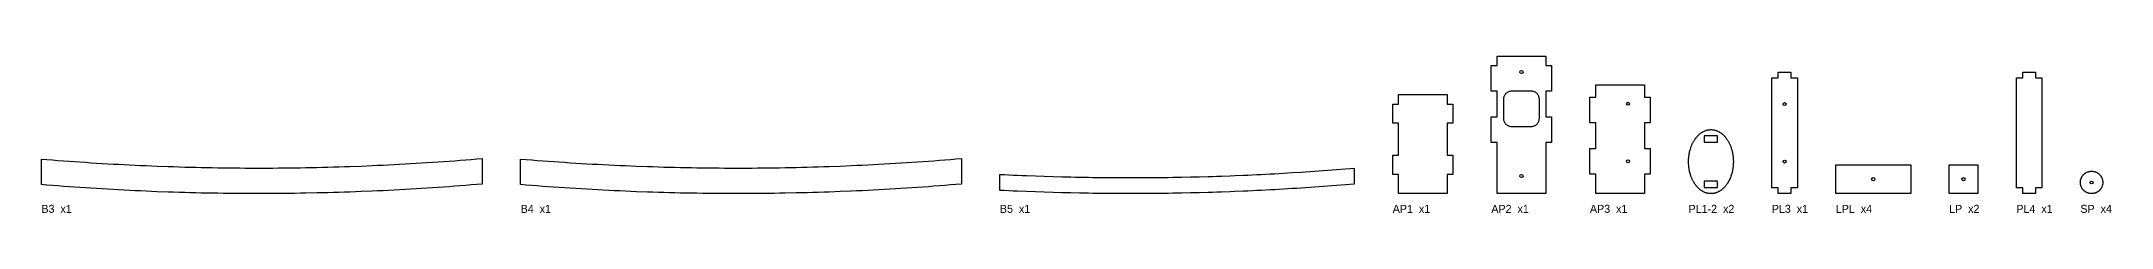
# Model space of a CAD drawing. Header units: millimetres. Extents: x 0 to 13680, y -60 to 640.
# Drawn here: x 7214 to 13680, y -60 to 430 of the extents above; entities that cross this region are included whole.
import ezdxf

# ---------------------------------------------------------------- set-up
doc = ezdxf.new("R2010")
doc.units = ezdxf.units.MM
for name, color, linetype in [('CUT_IN', 5, 'Continuous'), ('CUT_OUT', 1, 'Continuous'), ('DRILL', 3, 'Continuous'), ('LABEL', 7, 'Continuous')]:
    doc.layers.add(name, color=color, linetype=linetype)

msp = doc.modelspace()

# ---------------------------------------------------------------- linework, layer by layer
at = {"layer": 'CUT_IN'}
for points in [[(11892.98, 295), (11892.86, 297.45), (11892.5, 299.88), (11891.9, 302.26), (11891.08, 304.57), (11890.03, 306.78), (11888.77, 308.89), (11887.31, 310.86), (11885.66, 312.68), (11883.84, 314.33), (11881.87, 315.79), (11879.76, 317.05), (11877.55, 318.1), (11875.24, 318.92), (11872.86, 319.52), (11870.43, 319.88), (11867.98, 320), (11805.98, 320), (11803.53, 319.88), (11801.1, 319.52), (11798.72, 318.92), (11796.41, 318.1), (11794.2, 317.05), (11792.09, 315.79), (11790.12, 314.33), (11788.3, 312.68), (11786.65, 310.86), (11785.19, 308.89), (11783.93, 306.78), (11782.88, 304.57), (11782.06, 302.26), (11781.46, 299.88), (11781.1, 297.45), (11780.98, 295), (11780.98, 235), (11781.1, 232.55), (11781.46, 230.12), (11782.06, 227.74), (11782.88, 225.43), (11783.93, 223.22), (11785.19, 221.11), (11786.65, 219.14), (11788.3, 217.32), (11790.12, 215.67), (11792.09, 214.21), (11794.2, 212.95), (11796.41, 211.9), (11798.72, 211.08), (11801.1, 210.48), (11803.53, 210.12), (11805.98, 210), (11867.98, 210), (11870.43, 210.12), (11872.86, 210.48), (11875.24, 211.08), (11877.55, 211.9), (11879.76, 212.95), (11881.87, 214.21), (11883.84, 215.67), (11885.66, 217.32), (11887.31, 219.14), (11888.77, 221.11), (11890.03, 223.22), (11891.08, 225.43), (11891.9, 227.74), (11892.5, 230.12), (11892.86, 232.55), (11892.98, 235), (11892.98, 295)], [(12449.98, 181), (12407.98, 181), (12407.98, 161), (12449.98, 161), (12449.98, 181)], [(12407.98, 39), (12407.98, 19), (12449.98, 19), (12449.98, 39), (12407.98, 39)]]:
    msp.add_lwpolyline(points, close=True, dxfattribs=at)
at = {"layer": 'CUT_OUT'}
for points in [[(11760.98, 160), (11742.98, 160), (11742.98, 240), (11760.98, 240), (11760.98, 320), (11742.98, 320), (11742.98, 400), (11760.98, 400), (11760.98, 430), (11912.98, 430), (11912.98, 400), (11930.98, 400), (11930.98, 320), (11912.98, 320), (11912.98, 240), (11930.98, 240), (11930.98, 160), (11912.98, 160), (11912.98, 0), (11760.98, 0), (11760.98, 160)], [(12068.98, 0), (12068.98, 61), (12050.98, 61), (12050.98, 141), (12068.98, 141), (12068.98, 221), (12050.98, 221), (12050.98, 301), (12068.98, 301), (12068.98, 340), (12220.98, 340), (12220.98, 301), (12238.98, 301), (12238.98, 221), (12220.98, 221), (12220.98, 141), (12238.98, 141), (12238.98, 61), (12220.98, 61), (12220.98, 0), (12068.98, 0)], [(12698.98, 362), (12698.98, 18), (12678.98, 18), (12678.98, 0), (12638.98, 0), (12638.98, 18), (12618.98, 18), (12618.98, 362), (12638.98, 362), (12638.98, 380), (12678.98, 380), (12678.98, 362), (12698.98, 362)], [(13462.98, 362), (13462.98, 18), (13442.98, 18), (13442.98, 0), (13402.98, 0), (13402.98, 18), (13382.98, 18), (13382.98, 362), (13402.98, 362), (13402.98, 380), (13442.98, 380), (13442.98, 362), (13462.98, 362)], [(11452.98, 0), (11452.98, 60), (11434.98, 60), (11434.98, 120), (11452.98, 120), (11452.98, 220), (11434.98, 220), (11434.98, 280), (11452.98, 280), (11452.98, 310), (11604.98, 310), (11604.98, 280), (11622.98, 280), (11622.98, 220), (11604.98, 220), (11604.98, 120), (11622.98, 120), (11622.98, 60), (11604.98, 60), (11604.98, 0), (11452.98, 0)], [(12498.96, 97.55), (12498.9, 95.09), (12498.79, 92.64), (12498.64, 90.2), (12498.34, 86.54), (12498.09, 84.11), (12497.8, 81.7), (12497.46, 79.29), (12497.09, 76.89), (12496.67, 74.51), (12495.97, 70.97), (12495.45, 68.63), (12494.89, 66.31), (12493.98, 62.87), (12493.32, 60.6), (12492.26, 57.24), (12491.51, 55.04), (12490.71, 52.86), (12489.89, 50.71), (12489.02, 48.59), (12488.12, 46.5), (12487.66, 45.47), (12486.21, 42.42), (12485.2, 40.43), (12484.69, 39.45), (12483.63, 37.51), (12482.54, 35.62), (12480.85, 32.84), (12479.68, 31.05), (12478.48, 29.29), (12477.87, 28.43), (12476.62, 26.73), (12475.99, 25.9), (12475.35, 25.09), (12474.05, 23.48), (12473.39, 22.7), (12472.05, 21.17), (12470.68, 19.68), (12469.99, 18.95), (12469.29, 18.24), (12467.87, 16.85), (12466.43, 15.51), (12465.7, 14.86), (12464.23, 13.6), (12462.73, 12.39), (12461.22, 11.24), (12459.68, 10.13), (12458.91, 9.6), (12457.35, 8.58), (12455.77, 7.61), (12454.17, 6.7), (12453.37, 6.27), (12451.75, 5.44), (12450.12, 4.67), (12448.48, 3.96), (12447.65, 3.62), (12445.99, 3), (12444.32, 2.43), (12442.64, 1.92), (12441.79, 1.69), (12440.95, 1.47), (12439.25, 1.08), (12437.55, 0.75), (12435.84, 0.48), (12434.13, 0.27), (12432.41, 0.12), (12430.7, 0.03), (12429.84, 0.01), (12428.98, 0), (12427.26, 0.03), (12425.55, 0.12), (12423.83, 0.27), (12422.12, 0.48), (12420.41, 0.75), (12418.71, 1.08), (12417.86, 1.27), (12417.01, 1.47), (12415.32, 1.92), (12413.64, 2.43), (12411.97, 3), (12410.31, 3.62), (12409.48, 3.96), (12407.84, 4.67), (12406.21, 5.44), (12404.59, 6.27), (12403.79, 6.7), (12402.19, 7.61), (12400.61, 8.58), (12399.05, 9.6), (12398.28, 10.13), (12396.74, 11.24), (12395.23, 12.39), (12393.73, 13.6), (12392.26, 14.86), (12391.53, 15.51), (12390.09, 16.85), (12388.67, 18.24), (12387.97, 18.95), (12387.28, 19.68), (12385.91, 21.17), (12384.57, 22.7), (12383.91, 23.48), (12382.61, 25.09), (12381.97, 25.9), (12381.34, 26.73), (12380.09, 28.43), (12378.88, 30.16), (12377.69, 31.94), (12377.11, 32.84), (12375.42, 35.62), (12374.33, 37.51), (12373.27, 39.45), (12372.25, 41.42), (12371.75, 42.42), (12370.78, 44.44), (12369.84, 46.5), (12368.94, 48.59), (12368.07, 50.71), (12367.25, 52.86), (12366.45, 55.04), (12366.07, 56.14), (12365.34, 58.36), (12364.64, 60.6), (12364.31, 61.73), (12363.67, 64.01), (12363.07, 66.31), (12362.51, 68.63), (12361.99, 70.97), (12361.75, 72.15), (12361.29, 74.51), (12360.87, 76.89), (12360.5, 79.29), (12360.16, 81.7), (12360.01, 82.9), (12359.87, 84.11), (12359.62, 86.54), (12359.41, 88.98), (12359.17, 92.64), (12359.06, 95.09), (12359, 97.55), (12358.98, 100), (12359, 102.45), (12359.06, 104.91), (12359.11, 106.13), (12359.24, 108.58), (12359.51, 112.24), (12359.62, 113.46), (12359.87, 115.89), (12360.16, 118.3), (12360.5, 120.71), (12360.87, 123.11), (12361.29, 125.49), (12361.99, 129.03), (12362.51, 131.37), (12363.07, 133.69), (12363.98, 137.13), (12364.64, 139.4), (12365.7, 142.76), (12366.45, 144.96), (12367.25, 147.14), (12368.07, 149.29), (12368.94, 151.41), (12369.39, 152.46), (12370.3, 154.53), (12370.78, 155.56), (12371.75, 157.58), (12372.25, 158.58), (12373.27, 160.55), (12374.33, 162.49), (12375.42, 164.38), (12376.54, 166.24), (12377.11, 167.16), (12378.28, 168.95), (12379.48, 170.71), (12380.09, 171.57), (12381.34, 173.27), (12381.97, 174.1), (12382.61, 174.91), (12383.91, 176.52), (12384.57, 177.3), (12385.91, 178.83), (12386.59, 179.58), (12387.97, 181.05), (12388.67, 181.76), (12390.09, 183.15), (12391.53, 184.49), (12392.26, 185.14), (12393.73, 186.4), (12395.23, 187.61), (12396.74, 188.76), (12398.28, 189.87), (12399.83, 190.92), (12400.61, 191.42), (12402.19, 192.39), (12403.79, 193.3), (12404.59, 193.73), (12406.21, 194.56), (12407.84, 195.33), (12409.48, 196.04), (12410.31, 196.38), (12411.97, 197), (12413.64, 197.57), (12415.32, 198.08), (12416.17, 198.31), (12417.01, 198.53), (12418.71, 198.92), (12420.41, 199.25), (12422.12, 199.52), (12423.83, 199.73), (12424.69, 199.81), (12425.55, 199.88), (12427.26, 199.97), (12428.98, 200), (12430.7, 199.97), (12432.41, 199.88), (12433.27, 199.81), (12434.13, 199.73), (12435.84, 199.52), (12437.55, 199.25), (12439.25, 198.92), (12440.95, 198.53), (12441.79, 198.31), (12442.64, 198.08), (12444.32, 197.57), (12445.99, 197), (12447.65, 196.38), (12448.48, 196.04), (12450.12, 195.33), (12451.75, 194.56), (12453.37, 193.73), (12454.17, 193.3), (12455.77, 192.39), (12457.35, 191.42), (12458.13, 190.92), (12459.68, 189.87), (12461.22, 188.76), (12462.73, 187.61), (12463.48, 187.01), (12464.23, 186.4), (12464.97, 185.77), (12466.43, 184.49), (12467.87, 183.15), (12468.58, 182.46), (12469.99, 181.05), (12471.37, 179.58), (12472.05, 178.83), (12473.39, 177.3), (12474.05, 176.52), (12474.7, 175.72), (12475.99, 174.1), (12476.62, 173.27), (12477.87, 171.57), (12478.48, 170.71), (12479.68, 168.95), (12480.85, 167.16), (12481.42, 166.24), (12482.54, 164.38), (12483.63, 162.49), (12484.69, 160.55), (12485.2, 159.57), (12486.21, 157.58), (12487.18, 155.56), (12487.66, 154.53), (12488.57, 152.46), (12489.02, 151.41), (12489.89, 149.29), (12490.71, 147.14), (12491.51, 144.96), (12492.26, 142.76), (12492.62, 141.64), (12493.32, 139.4), (12493.98, 137.13), (12494.89, 133.69), (12495.45, 131.37), (12495.97, 129.03), (12496.67, 125.49), (12497.09, 123.11), (12497.28, 121.91), (12497.8, 118.3), (12498.09, 115.89), (12498.34, 113.46), (12498.55, 111.02), (12498.72, 108.58), (12498.79, 107.36), (12498.9, 104.91), (12498.96, 102.45), (12498.97, 101.23), (12498.98, 100), (12498.96, 97.55)], [(7213.98, 28.14), (7213.98, 108.14), (7231.19, 106.73), (7248.4, 105.36), (7265.62, 104.02), (7282.83, 102.72), (7300.04, 101.45), (7317.26, 100.22), (7334.47, 99.03), (7351.68, 97.87), (7368.89, 96.75), (7386.1, 95.67), (7403.32, 94.62), (7420.53, 93.61), (7437.74, 92.63), (7454.96, 91.69), (7472.17, 90.79), (7489.38, 89.92), (7506.59, 89.09), (7523.8, 88.3), (7541.02, 87.54), (7558.23, 86.82), (7575.44, 86.13), (7609.87, 84.87), (7627.08, 84.3), (7644.29, 83.76), (7661.5, 83.25), (7678.72, 82.78), (7695.93, 82.35), (7713.14, 81.96), (7730.36, 81.6), (7747.57, 81.28), (7764.78, 80.99), (7781.99, 80.74), (7799.21, 80.53), (7816.42, 80.35), (7833.63, 80.21), (7850.84, 80.1), (7885.27, 80), (7902.48, 80.01), (7919.69, 80.05), (7936.9, 80.12), (7954.12, 80.24), (7971.33, 80.39), (7988.54, 80.57), (8005.75, 80.79), (8022.97, 81.05), (8040.18, 81.34), (8074.6, 82.04), (8091.82, 82.45), (8109.03, 82.88), (8126.24, 83.36), (8143.46, 83.87), (8160.67, 84.42), (8177.88, 85), (8212.31, 86.28), (8246.73, 87.7), (8263.94, 88.47), (8281.15, 89.27), (8298.37, 90.11), (8315.58, 90.99), (8332.79, 91.9), (8350.01, 92.84), (8367.22, 93.83), (8384.43, 94.85), (8401.64, 95.9), (8418.86, 97), (8436.07, 98.12), (8453.28, 99.29), (8470.49, 100.49), (8487.7, 101.73), (8504.92, 103), (8522.13, 104.31), (8539.34, 105.66), (8556.56, 107.04), (8573.77, 108.46), (8590.98, 109.91), (8590.98, 29.91), (8573.77, 28.46), (8556.56, 27.04), (8539.34, 25.66), (8522.13, 24.31), (8504.92, 23), (8487.7, 21.73), (8470.49, 20.49), (8453.28, 19.29), (8436.07, 18.12), (8418.86, 17), (8401.64, 15.9), (8384.43, 14.85), (8367.22, 13.83), (8350.01, 12.84), (8332.79, 11.9), (8315.58, 10.99), (8298.37, 10.11), (8281.15, 9.27), (8263.94, 8.47), (8246.73, 7.7), (8212.31, 6.28), (8177.88, 5), (8160.67, 4.42), (8143.46, 3.87), (8126.24, 3.36), (8109.03, 2.88), (8091.82, 2.45), (8074.6, 2.04), (8040.18, 1.34), (8022.97, 1.05), (8005.75, 0.79), (7988.54, 0.57), (7971.33, 0.39), (7954.12, 0.24), (7936.9, 0.12), (7919.69, 0.05), (7902.48, 0.01), (7885.27, 0), (7868.06, 0.04), (7850.84, 0.1), (7833.63, 0.21), (7816.42, 0.35), (7799.21, 0.53), (7781.99, 0.74), (7764.78, 0.99), (7747.57, 1.28), (7730.36, 1.6), (7713.14, 1.96), (7695.93, 2.35), (7678.72, 2.78), (7661.5, 3.25), (7644.29, 3.76), (7627.08, 4.3), (7609.87, 4.87), (7575.44, 6.13), (7558.23, 6.82), (7541.02, 7.54), (7523.8, 8.3), (7506.59, 9.09), (7489.38, 9.92), (7472.17, 10.79), (7454.96, 11.69), (7437.74, 12.63), (7420.53, 13.61), (7403.32, 14.62), (7386.1, 15.67), (7368.89, 16.75), (7351.68, 17.87), (7334.47, 19.03), (7317.26, 20.22), (7300.04, 21.45), (7282.83, 22.72), (7265.62, 24.02), (7248.4, 25.36), (7231.19, 26.73), (7213.98, 28.14)], [(8710.98, 28.14), (8710.98, 108.14), (8728.19, 106.73), (8745.4, 105.36), (8762.62, 104.02), (8779.83, 102.72), (8797.04, 101.45), (8814.26, 100.22), (8831.47, 99.03), (8848.68, 97.87), (8865.89, 96.75), (8883.1, 95.67), (8900.32, 94.62), (8917.53, 93.61), (8934.74, 92.63), (8951.96, 91.69), (8969.17, 90.79), (8986.38, 89.92), (9003.59, 89.09), (9020.8, 88.3), (9038.02, 87.54), (9055.23, 86.82), (9072.44, 86.13), (9106.87, 84.87), (9124.08, 84.3), (9141.29, 83.76), (9158.5, 83.25), (9175.72, 82.78), (9192.93, 82.35), (9210.14, 81.96), (9227.36, 81.6), (9244.57, 81.28), (9261.78, 80.99), (9278.99, 80.74), (9296.21, 80.53), (9313.42, 80.35), (9330.63, 80.21), (9347.84, 80.1), (9382.27, 80), (9399.48, 80.01), (9416.69, 80.05), (9433.9, 80.12), (9451.12, 80.24), (9468.33, 80.39), (9485.54, 80.57), (9502.75, 80.79), (9519.97, 81.05), (9537.18, 81.34), (9571.6, 82.04), (9588.82, 82.45), (9606.03, 82.88), (9623.24, 83.36), (9640.46, 83.87), (9657.67, 84.42), (9674.88, 85), (9709.31, 86.28), (9743.73, 87.7), (9760.94, 88.47), (9778.15, 89.27), (9795.37, 90.11), (9812.58, 90.99), (9829.79, 91.9), (9847.01, 92.84), (9864.22, 93.83), (9881.43, 94.85), (9898.64, 95.9), (9915.86, 97), (9933.07, 98.12), (9950.28, 99.29), (9967.49, 100.49), (9984.7, 101.73), (10001.92, 103), (10019.13, 104.31), (10036.34, 105.66), (10053.56, 107.04), (10070.77, 108.46), (10087.98, 109.91), (10087.98, 29.91), (10070.77, 28.46), (10053.56, 27.04), (10036.34, 25.66), (10019.13, 24.31), (10001.92, 23), (9984.7, 21.73), (9967.49, 20.49), (9950.28, 19.29), (9933.07, 18.12), (9915.86, 17), (9898.64, 15.9), (9881.43, 14.85), (9864.22, 13.83), (9847.01, 12.84), (9829.79, 11.9), (9812.58, 10.99), (9795.37, 10.11), (9778.15, 9.27), (9760.94, 8.47), (9743.73, 7.7), (9709.31, 6.28), (9674.88, 5), (9657.67, 4.42), (9640.46, 3.87), (9623.24, 3.36), (9606.03, 2.88), (9588.82, 2.45), (9571.6, 2.04), (9537.18, 1.34), (9519.97, 1.05), (9502.75, 0.79), (9485.54, 0.57), (9468.33, 0.39), (9451.12, 0.24), (9433.9, 0.12), (9416.69, 0.05), (9399.48, 0.01), (9382.27, 0), (9365.06, 0.04), (9347.84, 0.1), (9330.63, 0.21), (9313.42, 0.35), (9296.21, 0.53), (9278.99, 0.74), (9261.78, 0.99), (9244.57, 1.28), (9227.36, 1.6), (9210.14, 1.96), (9192.93, 2.35), (9175.72, 2.78), (9158.5, 3.25), (9141.29, 3.76), (9124.08, 4.3), (9106.87, 4.87), (9072.44, 6.13), (9055.23, 6.82), (9038.02, 7.54), (9020.8, 8.3), (9003.59, 9.09), (8986.38, 9.92), (8969.17, 10.79), (8951.96, 11.69), (8934.74, 12.63), (8917.53, 13.61), (8900.32, 14.62), (8883.1, 15.67), (8865.89, 16.75), (8848.68, 17.87), (8831.47, 19.03), (8814.26, 20.22), (8797.04, 21.45), (8779.83, 22.72), (8762.62, 24.02), (8745.4, 25.36), (8728.19, 26.73), (8710.98, 28.14)], [(10207.98, 10.19), (10207.98, 60.19), (10221.82, 59.51), (10249.49, 58.22), (10263.33, 57.61), (10277.17, 57.03), (10291, 56.47), (10318.68, 55.41), (10346.36, 54.45), (10374.03, 53.58), (10401.71, 52.81), (10415.54, 52.46), (10429.38, 52.13), (10443.22, 51.83), (10470.89, 51.29), (10484.73, 51.05), (10498.57, 50.84), (10526.24, 50.49), (10540.08, 50.35), (10553.92, 50.24), (10567.75, 50.14), (10581.59, 50.07), (10609.27, 50), (10623.1, 50), (10650.78, 50.07), (10664.62, 50.14), (10678.46, 50.24), (10692.29, 50.36), (10719.97, 50.66), (10733.81, 50.85), (10747.64, 51.06), (10761.48, 51.3), (10775.32, 51.55), (10802.99, 52.14), (10830.67, 52.82), (10858.34, 53.6), (10872.18, 54.02), (10886.02, 54.46), (10899.86, 54.93), (10927.53, 55.94), (10941.37, 56.48), (10969.04, 57.63), (10982.88, 58.24), (11010.56, 59.53), (11024.39, 60.21), (11038.23, 60.92), (11052.07, 61.64), (11065.9, 62.39), (11093.58, 63.97), (11107.42, 64.79), (11121.26, 65.63), (11148.93, 67.39), (11162.77, 68.3), (11176.6, 69.24), (11190.44, 70.2), (11218.12, 72.2), (11231.95, 73.23), (11245.79, 74.29), (11259.63, 75.36), (11287.31, 77.59), (11314.98, 79.91), (11314.98, 29.91), (11287.31, 27.59), (11273.47, 26.47), (11259.63, 25.36), (11231.95, 23.23), (11218.12, 22.2), (11190.44, 20.2), (11162.77, 18.3), (11135.09, 16.5), (11121.26, 15.63), (11107.42, 14.79), (11079.74, 13.17), (11065.9, 12.39), (11052.07, 11.64), (11024.39, 10.21), (11010.56, 9.53), (10996.72, 8.88), (10982.88, 8.24), (10969.04, 7.63), (10941.37, 6.48), (10927.53, 5.94), (10899.86, 4.93), (10886.02, 4.46), (10872.18, 4.02), (10858.34, 3.6), (10830.67, 2.82), (10802.99, 2.14), (10775.32, 1.55), (10747.64, 1.06), (10733.81, 0.85), (10719.97, 0.66), (10692.29, 0.36), (10678.46, 0.24), (10664.62, 0.14), (10650.78, 0.07), (10636.94, 0.03), (10623.1, 0), (10609.27, 0), (10581.59, 0.07), (10567.75, 0.14), (10540.08, 0.35), (10526.24, 0.49), (10512.4, 0.66), (10498.57, 0.84), (10484.73, 1.05), (10470.89, 1.29), (10457.06, 1.55), (10429.38, 2.13), (10415.54, 2.46), (10401.71, 2.81), (10374.03, 3.58), (10346.36, 4.45), (10318.68, 5.41), (10291, 6.47), (10263.33, 7.61), (10249.49, 8.22), (10235.66, 8.86), (10221.82, 9.51), (10207.98, 10.19)], [(13052.98, 0), (12818.98, 0), (12818.98, 90), (13052.98, 90), (13052.98, 0)], [(13262.98, 0), (13172.98, 0), (13172.98, 90), (13262.98, 90), (13262.98, 0)], [(13652.98, 35), (13652.94, 33.28), (13652.89, 32.43), (13652.81, 31.57), (13652.72, 30.72), (13652.6, 29.86), (13652.31, 28.17), (13652.13, 27.33), (13651.93, 26.5), (13651.47, 24.84), (13651.21, 24.02), (13650.93, 23.21), (13650.32, 21.61), (13649.98, 20.82), (13649.62, 20.04), (13648.85, 18.5), (13648, 17.01), (13647.55, 16.28), (13647.08, 15.56), (13646.6, 14.85), (13646.09, 14.15), (13645.04, 12.8), (13644.48, 12.14), (13643.91, 11.5), (13643.33, 10.87), (13642.73, 10.25), (13642.11, 9.65), (13641.48, 9.07), (13640.84, 8.5), (13640.18, 7.94), (13638.83, 6.89), (13638.13, 6.38), (13637.42, 5.9), (13636.7, 5.43), (13635.97, 4.98), (13634.48, 4.13), (13632.94, 3.36), (13632.16, 3), (13631.37, 2.66), (13629.77, 2.05), (13628.96, 1.77), (13628.14, 1.51), (13626.48, 1.05), (13625.65, 0.85), (13624.81, 0.67), (13623.12, 0.38), (13622.26, 0.26), (13621.41, 0.17), (13620.55, 0.09), (13619.7, 0.04), (13617.98, 0), (13616.26, 0.04), (13615.41, 0.09), (13614.55, 0.17), (13613.7, 0.26), (13612.84, 0.38), (13611.15, 0.67), (13610.31, 0.85), (13609.48, 1.05), (13607.82, 1.51), (13607, 1.77), (13606.19, 2.05), (13604.59, 2.66), (13603.8, 3), (13603.02, 3.36), (13601.48, 4.13), (13599.99, 4.98), (13599.26, 5.43), (13598.54, 5.9), (13597.83, 6.38), (13597.13, 6.89), (13595.78, 7.94), (13595.12, 8.5), (13594.48, 9.07), (13593.85, 9.65), (13593.23, 10.25), (13592.63, 10.87), (13592.05, 11.5), (13591.48, 12.14), (13590.92, 12.8), (13589.87, 14.15), (13589.36, 14.85), (13588.88, 15.56), (13588.41, 16.28), (13587.96, 17.01), (13587.11, 18.5), (13586.34, 20.04), (13585.98, 20.82), (13585.64, 21.61), (13585.03, 23.21), (13584.75, 24.02), (13584.49, 24.84), (13584.03, 26.5), (13583.83, 27.33), (13583.65, 28.17), (13583.36, 29.86), (13583.24, 30.72), (13583.15, 31.57), (13583.07, 32.43), (13583.02, 33.28), (13582.98, 35), (13583.02, 36.72), (13583.07, 37.57), (13583.15, 38.43), (13583.24, 39.28), (13583.36, 40.14), (13583.65, 41.83), (13583.83, 42.67), (13584.03, 43.5), (13584.49, 45.16), (13584.75, 45.98), (13585.03, 46.79), (13585.64, 48.39), (13585.98, 49.18), (13586.34, 49.96), (13587.11, 51.5), (13587.96, 52.99), (13588.41, 53.72), (13588.88, 54.44), (13589.36, 55.15), (13589.87, 55.85), (13590.92, 57.2), (13591.48, 57.86), (13592.05, 58.5), (13592.63, 59.13), (13593.23, 59.75), (13593.85, 60.35), (13594.48, 60.93), (13595.12, 61.5), (13595.78, 62.06), (13597.13, 63.11), (13597.83, 63.62), (13598.54, 64.1), (13599.26, 64.57), (13599.99, 65.02), (13601.48, 65.87), (13603.02, 66.64), (13603.8, 67), (13604.59, 67.34), (13606.19, 67.95), (13607, 68.23), (13607.82, 68.49), (13609.48, 68.95), (13610.31, 69.15), (13611.15, 69.33), (13612.84, 69.62), (13613.7, 69.74), (13614.55, 69.83), (13615.41, 69.91), (13616.26, 69.96), (13617.98, 70), (13619.7, 69.96), (13620.55, 69.91), (13621.41, 69.83), (13622.26, 69.74), (13623.12, 69.62), (13624.81, 69.33), (13625.65, 69.15), (13626.48, 68.95), (13628.14, 68.49), (13628.96, 68.23), (13629.77, 67.95), (13631.37, 67.34), (13632.16, 67), (13632.94, 66.64), (13634.48, 65.87), (13635.97, 65.02), (13636.7, 64.57), (13637.42, 64.1), (13638.13, 63.62), (13638.83, 63.11), (13640.18, 62.06), (13640.84, 61.5), (13641.48, 60.93), (13642.11, 60.35), (13642.73, 59.75), (13643.33, 59.13), (13643.91, 58.5), (13644.48, 57.86), (13645.04, 57.2), (13646.09, 55.85), (13646.6, 55.15), (13647.08, 54.44), (13647.55, 53.72), (13648, 52.99), (13648.85, 51.5), (13649.62, 49.96), (13649.98, 49.18), (13650.32, 48.39), (13650.93, 46.79), (13651.21, 45.98), (13651.47, 45.16), (13651.93, 43.5), (13652.13, 42.67), (13652.31, 41.83), (13652.6, 40.14), (13652.72, 39.28), (13652.81, 38.43), (13652.89, 37.57), (13652.94, 36.72), (13652.98, 35)]]:
    msp.add_lwpolyline(points, close=True, dxfattribs=at)
at = {"layer": 'DRILL'}
for centre, radius in [((11836.98, 380), 5), ((12169.98, 281), 4.5), ((12658.98, 280), 4.5), ((12169.98, 101), 4.5), ((12658.98, 100), 4.5), ((11836.98, 55), 5), ((12935.98, 45), 5), ((13217.98, 45), 5), ((13617.98, 35), 4.5)]:
    msp.add_circle(centre, radius, dxfattribs=at)

# ---------------------------------------------------------------- texts
at = {"layer": 'LABEL'}
for s, p in [('B3  x1', (7213.98, -60)), ('B4  x1', (8710.98, -60)), ('B5  x1', (10207.98, -60)), ('AP1  x1', (11434.98, -60)), ('AP2  x1', (11742.98, -60)), ('AP3  x1', (12050.98, -60)), ('PL1-2  x2', (12358.98, -60)), ('PL3  x1', (12618.98, -60)), ('LPL  x4', (12818.98, -60)), ('LP  x2', (13172.98, -60)), ('PL4  x1', (13382.98, -60)), ('SP  x4', (13582.98, -60))]:
    msp.add_text(s, height=25, dxfattribs=at).set_placement(p)

doc.saveas('drawing.dxf')
